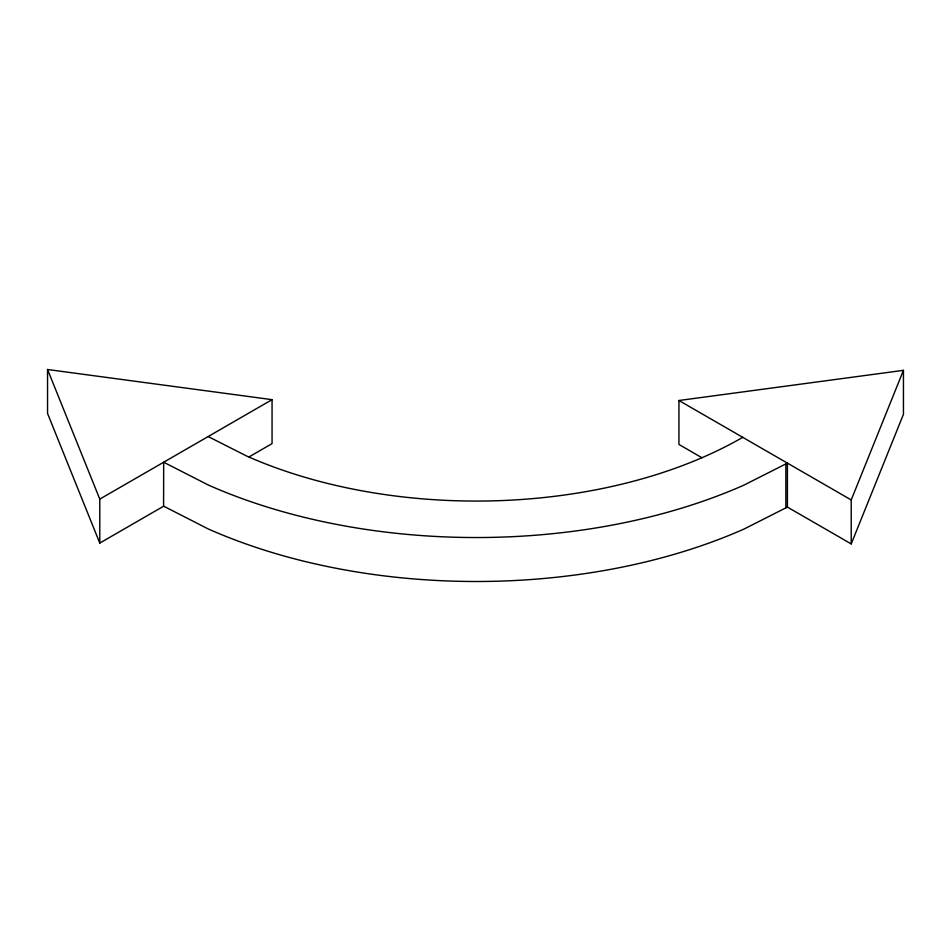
<?xml version="1.0" encoding="UTF-8"?>
<svg xmlns="http://www.w3.org/2000/svg" width="951" height="951" viewBox="0 0 951 951"><rect width="100%" height="100%" fill="white"/><g stroke="black" fill="none" stroke-linecap="round" stroke-linejoin="round"><path stroke-width="1.43" d="M787.321 507.026L851.216 543.924L851.216 499.953L903.45 370.343L678.943 400.502L678.943 444.462L701.909 457.716M851.216 543.924L903.45 414.303L903.45 370.343M163.679 506.194L208.328 528.994A440.087 254.083 0 0 0 744.134 528.994L787.416 507.085L787.416 463.125L744.134 485.034A440.087 254.083 0 0 1 208.328 485.034L163.679 462.222L163.584 506.241L99.784 543.08L99.784 499.109L272.057 399.658L272.057 443.618L249.091 456.884M99.784 543.08L47.55 413.459L47.55 369.499L272.057 399.658M208.162 436.545L246.784 456.1A376.905 217.601 0 0 0 742.743 437.329M678.943 400.502L851.216 499.953M47.55 369.499L99.784 499.109M785.859 463.91L785.859 507.87"/></g></svg>
